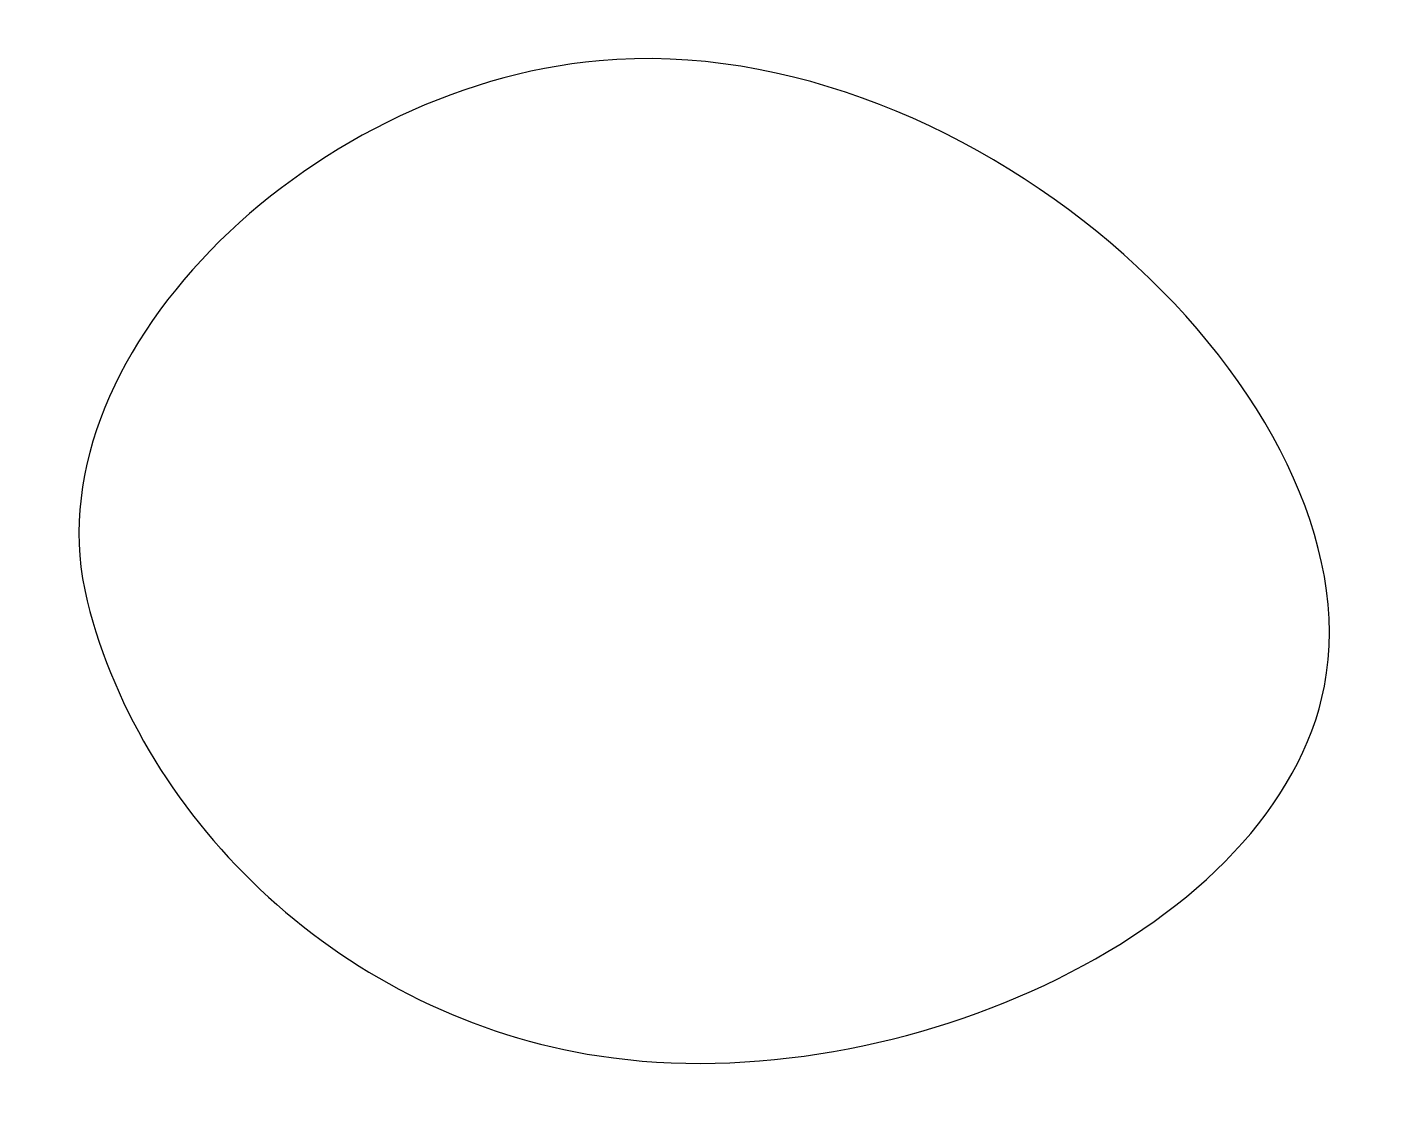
# Model space of a CAD drawing. Header units: millimetres. Extents: x 423 to 694, y 534 to 750.
import ezdxf

# ---------------------------------------------------------------- set-up
doc = ezdxf.new("R2010")
doc.units = ezdxf.units.MM

msp = doc.modelspace()

# ---------------------------------------------------------------- linework, layer by layer
msp.add_open_spline([(435.22, 634.75), (423.14, 683.04), (551.02, 808.49), (763.06, 610.47), (535.1, 504.76), (446.33, 590.3), (435.22, 634.75)], degree=3, knots=[0, 0, 0, 0, 149.356186, 341.554182, 504.911661, 642.349413, 642.349413, 642.349413, 642.349413])

doc.saveas('drawing.dxf')
